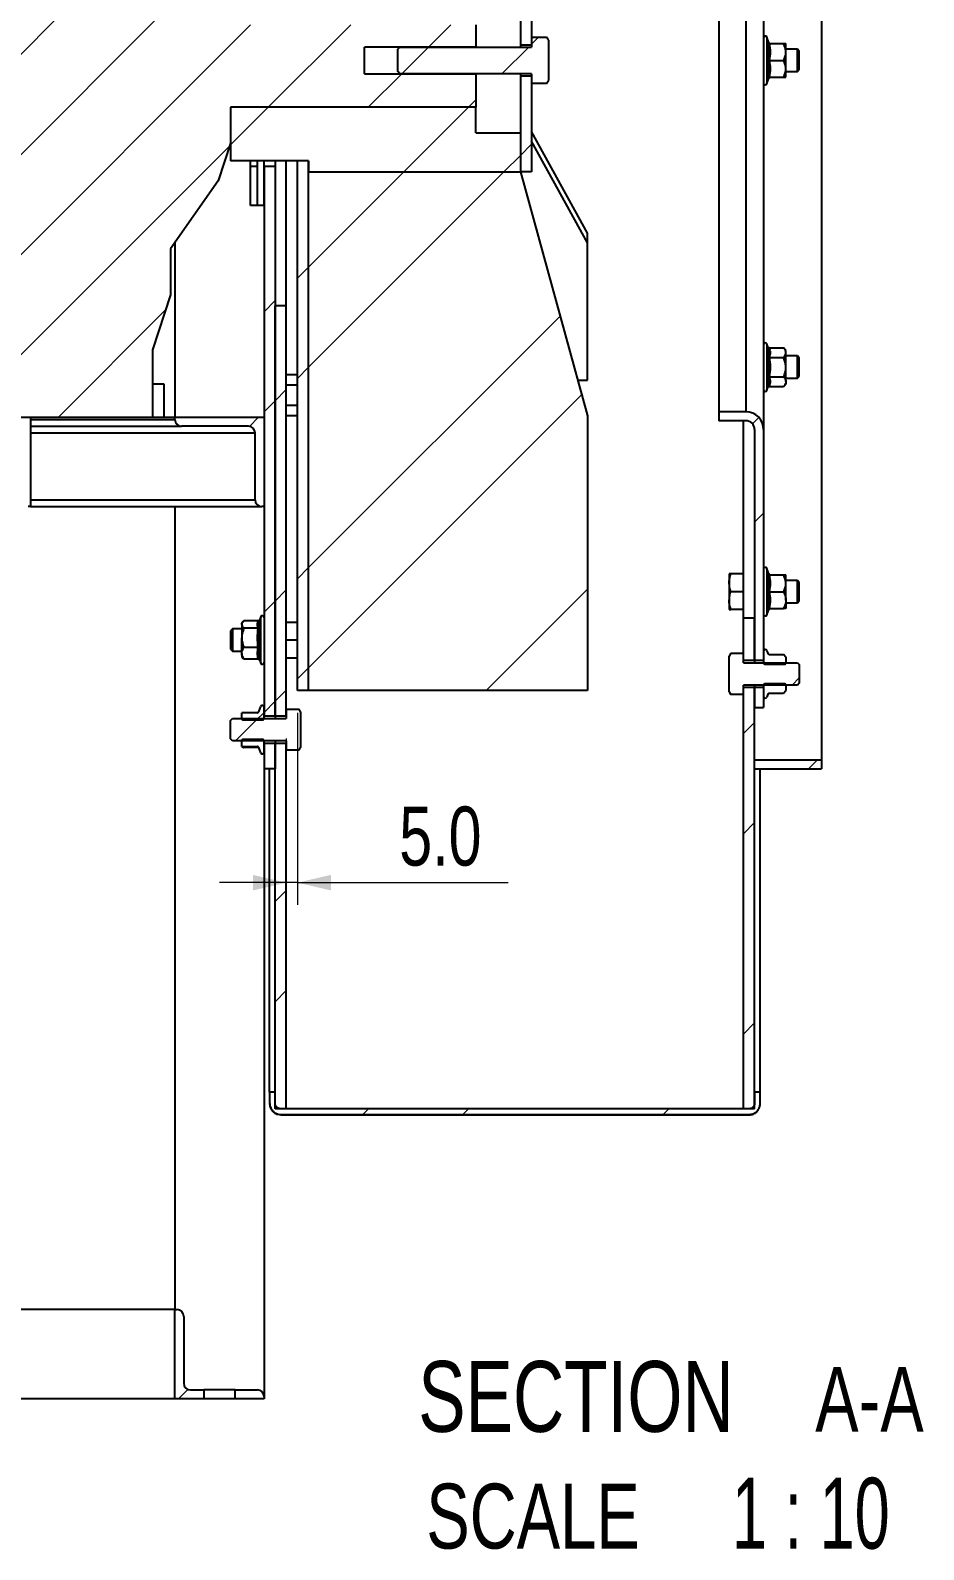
# Model space of a CAD drawing. Header units: millimetres. Extents: x 2 to 418, y 2 to 295.
# Drawn here: x 299.9 to 340, y 160.6 to 228.7 of the extents above; entities that cross this region are included whole.
import ezdxf

# ---------------------------------------------------------------- set-up
doc = ezdxf.new("R2010")
doc.units = ezdxf.units.MM
doc.styles.add('SLDTEXTSTYLE0', font='TXT', dxfattribs={"width": 0.75})
doc.styles.add('SLDTEXTSTYLE5', font='TXT', dxfattribs={"width": 0.666667})
doc.dimstyles.new('SLDDIMSTYLE3', dxfattribs={"dimtxt": 2.645833, "dimasz": 1.5, "dimexe": 0, "dimexo": 0.0625, "dimgap": 0.661458, "dimtad": 1, "dimdec": 1, "dimlfac": 10, "dimrnd": 1e-09, "dimzin": 4, "dimdsep": 46, "dimtxsty": 'SLDTEXTSTYLE0', "dimsah": 1, "dimcen": 0.09, "dimadec": 0, "dimazin": 1, "dimtfac": 1, "dimtdec": 1, "dimtmove": 0, "dimatfit": 0, "dimfxl": 0, "dimfrac": 2, "dimtolj": 1, "dimtzin": 12, "dimarcsym": 0})

# ---------------------------------------------------------------- blocks, each defined once
blk = doc.blocks.new('_D_4')
at = {"color": 7, "linetype": 'Continuous', "lineweight": 18}
for p, q in [((311.922, 198.146), (311.922, 189.537)), ((311.422, 196.996), (311.422, 189.537)), ((311.422, 190.537), (308.422, 190.537)), ((311.922, 190.537), (311.422, 190.537)), ((311.922, 190.537), (321.37, 190.537))]:
    blk.add_line(p, q, dxfattribs=at)
for points in [[(311.422, 190.537), (309.922, 190.887), (309.922, 190.187)], [(311.922, 190.537), (313.422, 190.187), (313.422, 190.887)]]:
    blk.add_solid(points, dxfattribs=at)
at = {"color": 7, "linetype": 'Continuous', "lineweight": 18, "insert": (316.485, 193.948), "char_height": 2.6458, "attachment_point": 1, "style": 'SLDTEXTSTYLE0'}
blk.add_mtext('5.0', dxfattribs=at)
blk = doc.blocks.new('SW_NOTE_10')
at = {"color": 0, "linetype": 'Continuous', "lineweight": 0, "attachment_point": 2}
for s, insert, char_height, style in [('SECTION', (8.682, 4.093), 3.175, 'SLDTEXTSTYLE0'), ('A-A', (21.842, 3.83), 2.9104, 'SLDTEXTSTYLE0'), ('SCALE', (6.754, -1.404), 2.9104, 'SLDTEXTSTYLE0'), ('1 : 10', (19.209, -1.141), 3.175, 'SLDTEXTSTYLE5')]:
    blk.add_mtext(s, dxfattribs=dict(at, insert=insert, char_height=char_height, style=style))

msp = doc.modelspace()

# ---------------------------------------------------------------- hatches: boundary and pattern name
at = {"linetype": 'Continuous', "lineweight": 18}
h = msp.add_hatch(dxfattribs=at)
h.set_pattern_fill('ANSI31', style=0)
h.paths.add_polyline_path([(258.922, 242.396), (258.922, 212.396), (259.922, 211.396), (273.922, 211.396), (305.42, 211.396), (305.42, 214.418), (306.233, 216.883), (306.233, 218.954), (308.366, 222.001), (308.922, 223.69), (308.922, 225.296), (319.922, 225.296), (319.922, 226.796), (314.922, 226.796), (314.922, 227.996), (319.922, 227.996), (319.922, 228.996), (308.922, 228.996), (308.922, 229.496), (308.922, 231.102), (308.366, 232.791), (306.233, 235.838), (306.233, 237.909), (305.42, 240.374), (305.42, 243.396), (259.922, 243.396)], flags=0)
h = msp.add_hatch(dxfattribs=at)
h.set_pattern_fill('ANSI32', angle=3e-322, style=0)
h.paths.add_polyline_path([(322.422, 232.396), (321.922, 232.396), (321.922, 228.096), (322.422, 228.096)], flags=0)
h = msp.add_hatch(dxfattribs=at)
h.set_pattern_fill('ANSI31', style=0)
h.paths.add_polyline_path([(323.092, 228.435), (322.422, 228.435), (322.422, 227.996), (316.519, 227.996), (316.422, 227.9), (316.422, 226.892), (316.519, 226.796), (322.422, 226.796), (322.422, 226.357), (323.092, 226.357), (323.172, 226.496), (323.172, 228.296)], flags=0)
h = msp.add_hatch(dxfattribs=at)
h.set_pattern_fill('ANSI32', angle=3e-322, style=0)
h.paths.add_polyline_path([(321.922, 222.396), (322.422, 222.396), (322.422, 226.696), (321.922, 226.696)], flags=0)
h = msp.add_hatch(dxfattribs=at)
h.set_pattern_fill('ANSI32', angle=3e-322, style=0)
h.paths.add_polyline_path([(319.922, 225.296), (308.922, 225.296), (308.922, 222.896), (312.422, 222.896), (312.422, 222.396), (321.922, 222.396), (321.922, 224.146), (319.922, 224.146)], flags=0)
h = msp.add_hatch(dxfattribs=at)
h.set_pattern_fill('ANSI34', angle=3e-322, style=0)
h.paths.add_polyline_path([(310.122, 220.896), (310.422, 220.896), (310.422, 222.896), (310.122, 222.896)], flags=0)
h = msp.add_hatch(dxfattribs=at)
h.set_pattern_fill('ANSI32', angle=3e-322, style=0)
h.paths.add_polyline_path([(311.922, 199.146), (312.422, 199.146), (312.422, 222.896), (311.922, 222.896)], flags=0)
h = msp.add_hatch(dxfattribs=at)
h.set_pattern_fill('ANSI32', angle=3e-322, style=0)
h.paths.add_polyline_path([(309.822, 220.896), (310.122, 220.896), (310.122, 222.646), (309.822, 222.646)], flags=0)
h = msp.add_hatch(dxfattribs=at)
h.set_pattern_fill('ANSI32', angle=3e-322, style=0)
h.paths.add_polyline_path([(310.922, 197.996), (310.922, 222.646), (310.422, 222.646), (310.422, 197.996)], flags=0)
h = msp.add_hatch(dxfattribs=at)
h.set_pattern_fill('ANSI32', angle=3e-322, style=0)
h.paths.add_polyline_path([(321.922, 222.396), (312.422, 222.396), (312.422, 199.146), (324.922, 199.146), (324.922, 211.461)], flags=0)
h = msp.add_hatch(dxfattribs=at)
h.set_pattern_fill('ANSI32', angle=3e-322, style=0)
h.paths.add_polyline_path([(311.422, 197.996), (311.422, 216.396), (310.922, 216.396), (310.922, 197.996)], flags=0)
h = msp.add_hatch(dxfattribs=at)
h.set_pattern_fill('ANSI32', style=0)
edge = h.paths.add_edge_path(flags=0)
edge.add_line((306.422, 211.396), (306.422, 211.296))
edge.add_arc((306.722, 211.296), 0.3, 180, 270)
edge.add_line((306.722, 210.996), (309.722, 210.996))
edge.add_arc((309.722, 210.696), 0.3, 0, 90, ccw=False)
edge.add_line((310.022, 210.696), (310.022, 207.696))
edge.add_arc((310.322, 207.696), 0.3, 180, 270)
edge.add_line((310.322, 207.396), (310.422, 207.396))
edge.add_line((310.422, 207.396), (310.422, 211.396))
edge.add_line((310.422, 211.396), (306.422, 211.396))
h = msp.add_hatch(dxfattribs=at)
h.set_pattern_fill('ANSI32', angle=3e-322, style=0)
edge = h.paths.add_edge_path(flags=0)
edge.add_arc((332.022, 210.846), 0.8, 360, 450)
edge.add_line((332.022, 211.646), (330.822, 211.646))
edge.add_line((330.822, 211.646), (330.822, 211.246))
edge.add_line((330.822, 211.246), (332.022, 211.246))
edge.add_arc((332.022, 210.846), 0.4, 0, 90, ccw=False)
edge.add_line((332.422, 210.846), (332.422, 200.496))
edge.add_line((332.422, 200.496), (332.822, 200.496))
edge.add_line((332.822, 200.496), (332.822, 210.846))
h = msp.add_hatch(dxfattribs=at)
h.set_pattern_fill('ANSI32', angle=3e-322, style=0)
h.paths.add_polyline_path([(332.422, 200.496), (332.422, 202.396), (331.922, 202.396), (331.922, 200.496)], flags=0)
h = msp.add_hatch(dxfattribs=at)
h.set_pattern_fill('ANSI31', style=0)
edge = h.paths.add_edge_path(flags=0)
edge.add_spline(control_points=[(333.08, 200.762), (333.073, 200.762), (333.067, 200.763), (333.061, 200.766), (333.054, 200.768), (333.049, 200.771), (333.043, 200.775), (333.037, 200.78), (333.032, 200.785), (333.028, 200.791), (333.024, 200.797), (333.02, 200.803), (333.018, 200.81), (333.018, 200.81), (333.018, 200.811), (333.018, 200.811)], knot_values=[0, 0, 0, 0, 0.000198, 0.000198, 0.000198, 0.000395, 0.000395, 0.000395, 0.000614, 0.000614, 0.000614, 0.000833, 0.000833, 0.000833, 0.000838, 0.000838, 0.000838, 0.000838], weights=[1, 1, 1, 1, 1, 1, 1, 1, 1, 1, 1, 1, 1, 1, 1, 1], degree=3, periodic=0)
edge.add_line((333.018, 200.811), (332.972, 200.935))
edge.add_arc((332.9, 200.909), 0.0773, 20, 180)
edge.add_line((332.822, 200.909), (332.822, 200.396))
edge.add_line((332.822, 200.396), (332.825, 200.396))
edge.add_line((332.825, 200.396), (332.877, 200.321))
edge.add_line((332.877, 200.321), (333.77, 200.321))
edge.add_line((333.77, 200.321), (333.822, 200.396))
edge.add_line((333.822, 200.396), (333.822, 200.646))
edge.add_line((333.822, 200.646), (333.722, 200.762))
edge.add_line((333.722, 200.762), (333.08, 200.762))
h = msp.add_hatch(dxfattribs=at)
h.set_pattern_fill('ANSI31', style=0)
h.paths.add_polyline_path([(331.354, 198.972), (331.922, 198.972), (331.922, 199.396), (334.34, 199.396), (334.422, 199.479), (334.422, 200.313), (334.34, 200.396), (331.922, 200.396), (331.922, 200.82), (331.354, 200.82), (331.282, 200.696), (331.282, 199.096)], flags=0)
h = msp.add_hatch(dxfattribs=at)
h.set_pattern_fill('ANSI32', angle=3e-322, style=0)
h.paths.add_polyline_path([(331.922, 180.396), (332.422, 180.396), (332.422, 199.296), (331.922, 199.296)], flags=0)
h = msp.add_hatch(dxfattribs=at)
h.set_pattern_fill('ANSI32', angle=3e-322, style=0)
h.paths.add_polyline_path([(332.822, 199.296), (332.422, 199.296), (332.422, 198.396), (332.822, 198.396)], flags=0)
h = msp.add_hatch(dxfattribs=at)
h.set_pattern_fill('ANSI31', style=0)
edge = h.paths.add_edge_path(flags=0)
edge.add_spline(control_points=[(333.018, 198.981), (333.018, 198.981), (333.018, 198.982), (333.018, 198.982), (333.02, 198.989), (333.024, 198.995), (333.028, 199.001), (333.032, 199.007), (333.037, 199.012), (333.043, 199.017), (333.049, 199.021), (333.054, 199.024), (333.061, 199.026), (333.067, 199.029), (333.073, 199.03), (333.08, 199.03)], knot_values=[-0.000005, -0.000005, -0.000005, -0.000005, 0, 0, 0, 0.00022, 0.00022, 0.00022, 0.000439, 0.000439, 0.000439, 0.000637, 0.000637, 0.000637, 0.000836, 0.000836, 0.000836, 0.000836], weights=[1, 1, 1, 1, 1, 1, 1, 1, 1, 1, 1, 1, 1, 1, 1, 1], degree=3, periodic=0)
edge.add_line((333.08, 199.03), (333.722, 199.03))
edge.add_line((333.722, 199.03), (333.822, 199.146))
edge.add_line((333.822, 199.146), (333.822, 199.396))
edge.add_line((333.822, 199.396), (333.77, 199.471))
edge.add_line((333.77, 199.471), (332.877, 199.471))
edge.add_line((332.877, 199.471), (332.825, 199.396))
edge.add_line((332.825, 199.396), (332.822, 199.396))
edge.add_line((332.822, 199.396), (332.822, 198.883))
edge.add_arc((332.9, 198.883), 0.0773, 180, 340)
edge.add_line((332.972, 198.857), (333.018, 198.981))
h = msp.add_hatch(dxfattribs=at)
h.set_pattern_fill('ANSI31', style=0)
h.paths.add_polyline_path([(311.991, 198.32), (311.422, 198.32), (311.422, 197.896), (309.005, 197.896), (308.922, 197.813), (308.922, 196.979), (309.005, 196.896), (311.422, 196.896), (311.422, 196.472), (311.991, 196.472), (312.062, 196.596), (312.062, 198.196)], flags=0)
h = msp.add_hatch(dxfattribs=at)
h.set_pattern_fill('ANSI31', style=0)
edge = h.paths.add_edge_path(flags=0)
edge.add_spline(control_points=[(310.184, 198.192), (310.182, 198.188), (310.181, 198.184), (310.178, 198.181), (310.175, 198.175), (310.17, 198.17), (310.165, 198.166), (310.159, 198.161), (310.153, 198.158), (310.147, 198.156), (310.141, 198.154), (310.134, 198.152), (310.127, 198.152)], knot_values=[0, 0, 0, 0, 0.000131, 0.000131, 0.000131, 0.000335, 0.000335, 0.000335, 0.000538, 0.000538, 0.000538, 0.000741, 0.000741, 0.000741, 0.000741], weights=[1, 1, 1, 1, 1, 1, 1, 1, 1, 1, 1, 1, 1], degree=3, periodic=0)
edge.add_line((310.127, 198.152), (309.428, 198.152))
edge.add_line((309.428, 198.152), (309.422, 198.146))
edge.add_line((309.422, 198.146), (309.422, 197.896))
edge.add_line((309.422, 197.896), (309.475, 197.821))
edge.add_line((309.475, 197.821), (310.367, 197.821))
edge.add_line((310.367, 197.821), (310.42, 197.896))
edge.add_line((310.42, 197.896), (310.422, 197.896))
edge.add_line((310.422, 197.896), (310.422, 198.409))
edge.add_arc((310.345, 198.409), 0.0773, 0, 160)
edge.add_line((310.272, 198.435), (310.184, 198.192))
h = msp.add_hatch(dxfattribs=at)
h.set_pattern_fill('ANSI31', style=0)
edge = h.paths.add_edge_path(flags=0)
edge.add_spline(control_points=[(310.127, 196.64), (310.131, 196.64), (310.135, 196.639), (310.139, 196.638), (310.146, 196.637), (310.153, 196.634), (310.158, 196.631), (310.164, 196.627), (310.17, 196.623), (310.174, 196.617), (310.178, 196.612), (310.182, 196.606), (310.184, 196.6)], knot_values=[0, 0, 0, 0, 0.000122, 0.000122, 0.000122, 0.000328, 0.000328, 0.000328, 0.000535, 0.000535, 0.000535, 0.000742, 0.000742, 0.000742, 0.000742], weights=[1, 1, 1, 1, 1, 1, 1, 1, 1, 1, 1, 1, 1], degree=3, periodic=0)
edge.add_line((310.184, 196.6), (310.272, 196.357))
edge.add_arc((310.345, 196.383), 0.0773, 200, 360)
edge.add_line((310.422, 196.383), (310.422, 196.896))
edge.add_line((310.422, 196.896), (310.42, 196.896))
edge.add_line((310.42, 196.896), (310.367, 196.971))
edge.add_line((310.367, 196.971), (309.475, 196.971))
edge.add_line((309.475, 196.971), (309.422, 196.896))
edge.add_line((309.422, 196.896), (309.422, 196.646))
edge.add_line((309.422, 196.646), (309.428, 196.64))
edge.add_line((309.428, 196.64), (310.127, 196.64))
h = msp.add_hatch(dxfattribs=at)
h.set_pattern_fill('ANSI32', angle=3e-322, style=0)
h.paths.add_polyline_path([(310.422, 195.646), (310.922, 195.646), (310.922, 196.796), (310.422, 196.796)], flags=0)
h = msp.add_hatch(dxfattribs=at)
h.set_pattern_fill('ANSI32', angle=3e-322, style=0)
h.paths.add_polyline_path([(310.922, 180.396), (311.422, 180.396), (311.422, 196.796), (310.922, 196.796)], flags=0)
h = msp.add_hatch(dxfattribs=at)
h.set_pattern_fill('ANSI32', style=0)
h.paths.add_polyline_path([(335.422, 196.044), (332.422, 196.044), (332.422, 195.644), (335.422, 195.644)], flags=0)
h = msp.add_hatch(dxfattribs=at)
h.set_pattern_fill('ANSI32', angle=3e-322, style=0)
edge = h.paths.add_edge_path(flags=0)
edge.add_spline(control_points=[(310.738, 180.398), (310.751, 180.375), (310.766, 180.354), (310.782, 180.333), (310.817, 180.29), (310.86, 180.251), (310.907, 180.222), (310.955, 180.192), (311.008, 180.17), (311.063, 180.158), (311.099, 180.15), (311.136, 180.146), (311.172, 180.146)], knot_values=[0.002587, 0.002587, 0.002587, 0.002587, 0.00336, 0.00336, 0.00336, 0.00504, 0.00504, 0.00504, 0.006719, 0.006719, 0.006719, 0.007812, 0.007812, 0.007812, 0.007812], weights=[1, 1, 1, 1, 1, 1, 1, 1, 1, 1, 1, 1, 1], degree=3, periodic=0)
edge.add_line((311.172, 180.146), (332.172, 180.146))
edge.add_spline(control_points=[(332.172, 180.146), (332.228, 180.146), (332.285, 180.156), (332.338, 180.174), (332.391, 180.193), (332.441, 180.22), (332.485, 180.255), (332.528, 180.29), (332.567, 180.333), (332.596, 180.381), (332.6, 180.386), (332.603, 180.392), (332.606, 180.398)], knot_values=[0, 0, 0, 0, 0.001678, 0.001678, 0.001678, 0.003357, 0.003357, 0.003357, 0.005035, 0.005035, 0.005035, 0.00523, 0.00523, 0.00523, 0.00523], weights=[1, 1, 1, 1, 1, 1, 1, 1, 1, 1, 1, 1, 1], degree=3, periodic=0)
edge.add_spline(control_points=[(332.606, 180.398), (332.631, 180.44), (332.649, 180.487), (332.66, 180.535), (332.668, 180.572), (332.672, 180.609), (332.672, 180.647)], knot_values=[0.005234, 0.005234, 0.005234, 0.005234, 0.00671, 0.00671, 0.00671, 0.007821, 0.007821, 0.007821, 0.007821], weights=[1, 1, 1, 1, 1, 1, 1], degree=3, periodic=0)
edge.add_line((332.672, 180.647), (332.672, 181.148))
edge.add_line((332.672, 181.148), (332.422, 181.148))
edge.add_line((332.422, 181.148), (332.422, 180.647))
edge.add_spline(control_points=[(332.422, 180.647), (332.422, 180.644), (332.422, 180.641), (332.422, 180.638), (332.421, 180.61), (332.415, 180.582), (332.405, 180.556), (332.395, 180.529), (332.38, 180.505), (332.362, 180.483), (332.344, 180.462), (332.321, 180.443), (332.297, 180.429), (332.282, 180.421), (332.266, 180.413), (332.249, 180.408), (332.234, 180.403), (332.218, 180.4), (332.202, 180.398)], knot_values=[0.012517, 0.012517, 0.012517, 0.012517, 0.012599, 0.012599, 0.012599, 0.013443, 0.013443, 0.013443, 0.014287, 0.014287, 0.014287, 0.015129, 0.015129, 0.015129, 0.015652, 0.015652, 0.015652, 0.016134, 0.016134, 0.016134, 0.016134], weights=[1, 1, 1, 1, 1, 1, 1, 1, 1, 1, 1, 1, 1, 1, 1, 1, 1, 1, 1], degree=3, periodic=0)
edge.add_spline(control_points=[(332.202, 180.398), (332.192, 180.397), (332.182, 180.396), (332.172, 180.396)], knot_values=[0.000509, 0.000509, 0.000509, 0.000509, 0.000803, 0.000803, 0.000803, 0.000803], weights=[1, 1, 1, 1], degree=3, periodic=0)
edge.add_line((332.172, 180.396), (311.172, 180.396))
edge.add_spline(control_points=[(311.172, 180.396), (311.162, 180.396), (311.153, 180.397), (311.143, 180.398)], knot_values=[0.013485, 0.013485, 0.013485, 0.013485, 0.013779, 0.013779, 0.013779, 0.013779], weights=[1, 1, 1, 1], degree=3, periodic=0)
edge.add_spline(control_points=[(311.143, 180.398), (311.128, 180.399), (311.113, 180.403), (311.098, 180.407), (311.072, 180.415), (311.046, 180.428), (311.024, 180.445), (311.01, 180.455), (310.997, 180.467), (310.985, 180.48), (310.967, 180.501), (310.951, 180.526), (310.941, 180.552), (310.93, 180.578), (310.924, 180.606), (310.923, 180.634), (310.922, 180.638), (310.922, 180.642), (310.922, 180.647)], knot_values=[0.013843, 0.013843, 0.013843, 0.013843, 0.014297, 0.014297, 0.014297, 0.015134, 0.015134, 0.015134, 0.015651, 0.015651, 0.015651, 0.016494, 0.016494, 0.016494, 0.017336, 0.017336, 0.017336, 0.017459, 0.017459, 0.017459, 0.017459], weights=[1, 1, 1, 1, 1, 1, 1, 1, 1, 1, 1, 1, 1, 1, 1, 1, 1, 1, 1], degree=3, periodic=0)
edge.add_line((310.922, 180.647), (310.922, 181.148))
edge.add_line((310.922, 181.148), (310.672, 181.148))
edge.add_line((310.672, 181.148), (310.672, 180.647))
edge.add_spline(control_points=[(310.672, 180.647), (310.672, 180.59), (310.682, 180.533), (310.701, 180.48), (310.711, 180.452), (310.723, 180.424), (310.738, 180.398)], knot_values=[0, 0, 0, 0, 0.001687, 0.001687, 0.001687, 0.002592, 0.002592, 0.002592, 0.002592], weights=[1, 1, 1, 1, 1, 1, 1], degree=3, periodic=0)
h = msp.add_hatch(dxfattribs=at)
h.set_pattern_fill('ANSI32', style=0)
edge = h.paths.add_edge_path(flags=0)
edge.add_arc((307.122, 168.096), 0.3, 180, 270, ccw=False)
edge.add_line((306.822, 168.096), (306.822, 171.096))
edge.add_arc((306.522, 171.096), 0.3, 0, 90)
edge.add_line((306.522, 171.396), (306.422, 171.396))
edge.add_line((306.422, 171.396), (306.422, 167.396))
edge.add_line((306.422, 167.396), (307.722, 167.396))
edge.add_line((307.722, 167.396), (307.722, 167.796))
edge.add_line((307.722, 167.796), (307.122, 167.796))
h = msp.add_hatch(dxfattribs=at)
h.set_pattern_fill('ANSI32', style=0)
edge = h.paths.add_edge_path(flags=0)
edge.add_line((309.122, 167.396), (310.422, 167.396))
edge.add_line((310.422, 167.396), (310.422, 167.496))
edge.add_arc((310.122, 167.496), 0.3, 0, 90)
edge.add_line((310.122, 167.796), (309.122, 167.796))
edge.add_line((309.122, 167.796), (309.122, 167.396))

# ---------------------------------------------------------------- linework, layer by layer
at = {"color": 7, "linetype": 'Continuous', "lineweight": 25}
for p, q in [((335.422, 267.396), (335.422, 196.044)), ((332.822, 243.946), (332.822, 210.846)), ((330.822, 243.146), (330.822, 211.646)), ((332.022, 243.146), (332.022, 211.646)), ((321.922, 232.396), (321.922, 228.096)), ((322.422, 232.396), (322.422, 228.096)), ((319.922, 228.996), (319.922, 227.996)), ((322.422, 228.435), (322.422, 227.996)), ((322.422, 228.435), (323.092, 228.435)), ((323.172, 228.296), (323.092, 228.435)), ((323.172, 228.296), (323.172, 226.496)), ((333.062, 228.19), (332.972, 228.435)), ((333.052, 228.186), (333.054, 228.186)), ((333.08, 228.146), (333.722, 228.146)), ((333.822, 227.771), (333.822, 228.146)), ((319.922, 227.996), (314.922, 227.996)), ((314.922, 226.796), (314.922, 227.996)), ((316.422, 227.9), (316.519, 227.996)), ((316.422, 226.892), (316.422, 227.9)), ((316.519, 227.996), (322.422, 227.996)), ((321.922, 228.096), (322.422, 228.096)), ((321.922, 228.096), (321.922, 227.996)), ((334.34, 227.896), (333.822, 227.896)), ((333.822, 227.021), (333.822, 227.771)), ((334.422, 227.813), (334.34, 227.896)), ((334.34, 226.896), (334.34, 227.896)), ((334.422, 226.979), (334.422, 227.813)), ((314.922, 226.796), (319.922, 226.796)), ((316.519, 226.796), (316.422, 226.892)), ((322.422, 226.796), (316.519, 226.796)), ((319.922, 226.796), (319.922, 225.296)), ((321.922, 226.796), (321.922, 226.696)), ((322.422, 226.796), (322.422, 226.357)), ((333.08, 227.396), (333.722, 227.396)), ((333.822, 226.646), (333.822, 227.021)), ((333.822, 226.896), (334.34, 226.896)), ((334.34, 226.896), (334.422, 226.979)), ((322.422, 226.696), (321.922, 226.696)), ((321.922, 226.696), (321.922, 222.396)), ((322.422, 226.696), (322.422, 222.396)), ((323.092, 226.357), (322.422, 226.357)), ((323.092, 226.357), (323.172, 226.496)), ((332.972, 226.357), (333.062, 226.602)), ((333.052, 226.606), (333.054, 226.606)), ((333.08, 226.646), (333.722, 226.646)), ((319.922, 225.296), (308.922, 225.296)), ((308.922, 225.296), (308.922, 223.69)), ((308.922, 225.296), (308.922, 222.896)), ((319.922, 224.146), (319.922, 225.296)), ((319.922, 224.146), (321.922, 224.146)), ((321.922, 224.146), (321.922, 222.396)), ((324.922, 219.645), (322.422, 224.201)), ((308.922, 223.69), (308.366, 222.001)), ((324.922, 219.212), (322.422, 223.768)), ((312.422, 222.896), (308.922, 222.896)), ((309.822, 222.646), (309.822, 222.896)), ((310.122, 220.896), (310.122, 222.896)), ((310.422, 222.896), (310.122, 222.896)), ((310.422, 220.896), (310.422, 222.896)), ((310.922, 222.896), (310.922, 222.646)), ((311.422, 216.396), (311.422, 222.896)), ((312.422, 222.896), (311.922, 222.896)), ((311.922, 199.146), (311.922, 222.896)), ((312.422, 199.146), (312.422, 222.896)), ((312.422, 222.896), (312.422, 222.396)), ((310.122, 222.646), (309.822, 222.646)), ((309.822, 220.896), (309.822, 222.646)), ((310.122, 220.896), (310.122, 222.646)), ((310.922, 222.646), (310.422, 222.646)), ((310.422, 222.646), (310.422, 197.996)), ((310.922, 222.646), (310.922, 197.996)), ((312.422, 199.146), (312.422, 222.396)), ((312.422, 222.396), (321.922, 222.396)), ((322.422, 222.396), (321.922, 222.396)), ((321.922, 222.396), (324.922, 211.461)), ((308.366, 222.001), (306.233, 218.954)), ((310.122, 220.896), (309.822, 220.896)), ((310.422, 220.896), (310.122, 220.896)), ((324.922, 219.212), (324.922, 219.645)), ((306.233, 218.954), (306.233, 216.883)), ((306.422, 219.225), (306.422, 211.396)), ((324.922, 213.055), (324.922, 219.212)), ((306.233, 216.883), (305.42, 214.418)), ((311.422, 216.396), (310.922, 216.396)), ((310.922, 197.996), (310.922, 216.396)), ((311.422, 197.996), (311.422, 216.396)), ((333.018, 214.561), (332.972, 214.685)), ((305.42, 214.418), (305.42, 211.396)), ((333.08, 214.512), (333.722, 214.512)), ((333.08, 214.079), (333.722, 214.079)), ((333.822, 214.396), (333.722, 214.512)), ((333.822, 214.296), (333.822, 214.396)), ((333.822, 213.646), (333.822, 214.296)), ((334.34, 214.146), (333.822, 214.146)), ((334.422, 214.063), (334.34, 214.146)), ((334.34, 213.146), (334.34, 214.146)), ((334.422, 213.229), (334.422, 214.063)), ((311.422, 213.32), (311.922, 213.32)), ((333.08, 213.213), (333.722, 213.213)), ((333.822, 212.997), (333.822, 213.646)), ((334.34, 213.146), (334.422, 213.229)), ((305.42, 212.896), (305.922, 212.896)), ((305.922, 212.896), (305.922, 211.396)), ((311.422, 212.858), (311.922, 212.858)), ((324.485, 213.055), (324.922, 213.055)), ((332.972, 212.607), (333.018, 212.731)), ((333.08, 212.78), (333.722, 212.78)), ((333.722, 212.78), (333.822, 212.896)), ((333.822, 213.146), (334.34, 213.146)), ((333.822, 212.997), (333.822, 212.896)), ((311.422, 211.934), (311.922, 211.934)), ((273.922, 211.396), (305.42, 211.396)), ((295.944, 211.396), (299.944, 211.396)), ((299.944, 211.396), (299.944, 207.396)), ((305.42, 211.396), (305.922, 211.396)), ((305.922, 211.396), (306.422, 211.396)), ((306.422, 211.396), (310.422, 211.396)), ((306.422, 211.296), (306.422, 211.396)), ((310.422, 211.396), (310.422, 207.396)), ((311.422, 211.472), (311.922, 211.472)), ((324.922, 211.461), (324.922, 199.146)), ((332.022, 211.646), (330.822, 211.646)), ((330.822, 211.646), (330.822, 211.246)), ((332.022, 211.246), (330.822, 211.246)), ((331.922, 202.396), (331.922, 211.246)), ((299.944, 210.996), (306.722, 210.996)), ((309.722, 210.996), (306.722, 210.996)), ((310.022, 207.696), (310.022, 210.696)), ((332.422, 210.846), (332.422, 200.496)), ((332.822, 210.846), (332.822, 200.496)), ((299.944, 207.396), (299.844, 207.396)), ((299.944, 207.396), (310.322, 207.396)), ((306.422, 207.396), (306.422, 171.396)), ((310.422, 207.396), (310.322, 207.396)), ((331.282, 204.38), (331.282, 203.98)), ((331.922, 204.38), (331.354, 204.38)), ((333.062, 204.374), (332.972, 204.619)), ((333.052, 204.371), (333.054, 204.37)), ((333.08, 204.33), (333.722, 204.33)), ((333.822, 203.955), (333.822, 204.33)), ((331.282, 203.98), (331.282, 203.18)), ((334.34, 204.08), (333.822, 204.08)), ((333.822, 203.205), (333.822, 203.955)), ((334.422, 203.998), (334.34, 204.08)), ((334.34, 203.08), (334.34, 204.08)), ((334.422, 203.163), (334.422, 203.998)), ((331.282, 203.18), (331.282, 202.78)), ((331.922, 203.58), (331.354, 203.58)), ((333.08, 203.58), (333.722, 203.58)), ((333.822, 203.205), (333.822, 202.83)), ((333.822, 203.08), (334.34, 203.08)), ((334.34, 203.08), (334.422, 203.163)), ((310.165, 202.274), (309.522, 202.274)), ((310.272, 202.454), (310.206, 202.272)), ((331.922, 202.78), (331.354, 202.78)), ((332.422, 202.396), (331.922, 202.396)), ((331.922, 200.496), (331.922, 202.396)), ((332.422, 200.496), (332.422, 202.396)), ((332.972, 202.541), (333.062, 202.787)), ((333.052, 202.79), (333.054, 202.79)), ((333.08, 202.83), (333.722, 202.83)), ((309.005, 201.915), (308.922, 201.832)), ((308.922, 201.832), (308.922, 201.207)), ((309.422, 201.915), (309.005, 201.915)), ((309.005, 201.915), (309.005, 201.165)), ((309.478, 202.229), (309.422, 202.165)), ((309.422, 202.108), (309.422, 202.165)), ((309.422, 202.108), (309.422, 201.513)), ((310.165, 201.942), (309.522, 201.942)), ((311.422, 202.215), (311.922, 202.215)), ((308.922, 201.207), (308.922, 200.998)), ((308.922, 200.998), (309.005, 200.915)), ((309.005, 201.165), (309.005, 200.915)), ((309.005, 200.915), (309.422, 200.915)), ((309.422, 200.82), (309.422, 201.513)), ((310.165, 201.084), (309.522, 201.084)), ((311.422, 201.415), (311.922, 201.415)), ((332.822, 200.909), (332.822, 200.396)), ((332.972, 200.935), (333.018, 200.811)), ((309.422, 200.82), (309.422, 200.665)), ((309.422, 200.665), (309.478, 200.601)), ((309.522, 200.557), (309.48, 200.603)), ((310.165, 200.557), (309.522, 200.557)), ((310.218, 200.525), (310.272, 200.376)), ((311.422, 200.615), (311.922, 200.615)), ((331.354, 200.82), (331.282, 200.696)), ((331.282, 199.096), (331.282, 200.696)), ((331.354, 200.82), (331.922, 200.82)), ((331.922, 200.396), (331.922, 200.82)), ((332.422, 200.496), (331.922, 200.496)), ((331.922, 200.396), (334.34, 200.396)), ((332.822, 200.496), (332.422, 200.496)), ((332.422, 200.496), (332.422, 200.396)), ((332.822, 200.396), (332.825, 200.396)), ((332.825, 200.396), (332.877, 200.321)), ((333.77, 200.321), (332.877, 200.321)), ((333.08, 200.762), (333.722, 200.762)), ((333.822, 200.646), (333.722, 200.762)), ((333.77, 200.321), (333.822, 200.396)), ((333.822, 200.646), (333.822, 200.396)), ((334.34, 200.396), (334.422, 200.313)), ((334.422, 200.313), (334.422, 199.479)), ((312.422, 199.146), (311.922, 199.146)), ((324.922, 199.146), (312.422, 199.146)), ((331.282, 199.096), (331.354, 198.972)), ((331.922, 198.972), (331.354, 198.972)), ((334.34, 199.396), (331.922, 199.396)), ((331.922, 198.972), (331.922, 199.396)), ((331.922, 180.396), (331.922, 199.296)), ((331.922, 199.296), (332.422, 199.296)), ((332.422, 199.396), (332.422, 199.296)), ((332.422, 199.296), (332.422, 198.396)), ((332.422, 199.296), (332.822, 199.296)), ((332.422, 180.396), (332.422, 199.296)), ((332.822, 199.396), (332.822, 198.883)), ((332.825, 199.396), (332.822, 199.396)), ((332.822, 199.296), (332.822, 198.396)), ((332.877, 199.471), (332.825, 199.396)), ((332.877, 199.471), (333.77, 199.471)), ((333.018, 198.981), (332.972, 198.857)), ((333.08, 199.03), (333.722, 199.03)), ((333.722, 199.03), (333.822, 199.146)), ((333.822, 199.396), (333.77, 199.471)), ((333.822, 199.396), (333.822, 199.146)), ((334.422, 199.479), (334.34, 199.396)), ((310.184, 198.192), (310.272, 198.435)), ((310.422, 197.896), (310.422, 198.409)), ((311.422, 198.32), (311.422, 197.896)), ((311.422, 198.32), (311.991, 198.32)), ((312.062, 198.196), (311.991, 198.32)), ((312.062, 198.196), (312.062, 196.596)), ((332.422, 198.396), (332.822, 198.396)), ((308.922, 197.813), (309.005, 197.896)), ((308.922, 196.979), (308.922, 197.813)), ((309.005, 197.896), (311.422, 197.896)), ((309.428, 198.152), (309.422, 198.146)), ((309.422, 197.896), (309.422, 198.146)), ((309.422, 197.896), (309.475, 197.821)), ((310.127, 198.152), (309.428, 198.152)), ((310.367, 197.821), (309.475, 197.821)), ((310.367, 197.821), (310.42, 197.896)), ((310.42, 197.896), (310.422, 197.896)), ((310.922, 197.996), (310.422, 197.996)), ((310.922, 197.996), (310.922, 197.896)), ((311.422, 197.996), (310.922, 197.996)), ((309.005, 196.896), (308.922, 196.979)), ((311.422, 196.896), (309.005, 196.896)), ((309.475, 196.971), (309.422, 196.896)), ((309.422, 196.646), (309.422, 196.896)), ((309.475, 196.971), (310.367, 196.971)), ((310.42, 196.896), (310.367, 196.971)), ((310.422, 196.896), (310.42, 196.896)), ((310.422, 196.383), (310.422, 196.896)), ((310.922, 196.896), (310.922, 196.796)), ((311.422, 196.896), (311.422, 196.472)), ((309.422, 196.646), (309.428, 196.64)), ((309.428, 196.64), (310.127, 196.64)), ((310.165, 196.596), (309.522, 196.596)), ((310.165, 196.596), (310.127, 196.64)), ((310.272, 196.357), (310.184, 196.6)), ((310.422, 196.796), (310.922, 196.796)), ((310.422, 196.796), (310.422, 195.646)), ((310.922, 196.796), (310.922, 195.646)), ((310.922, 196.796), (311.422, 196.796)), ((310.922, 180.396), (310.922, 196.796)), ((311.422, 180.396), (311.422, 196.796)), ((311.991, 196.472), (311.422, 196.472)), ((311.991, 196.472), (312.062, 196.596)), ((310.922, 195.646), (310.422, 195.646)), ((310.422, 195.646), (310.422, 167.496)), ((310.672, 181.148), (310.672, 195.646)), ((332.422, 195.644), (332.422, 196.044)), ((332.422, 196.044), (335.422, 196.044)), ((332.422, 195.644), (335.422, 195.644)), ((332.672, 181.148), (332.672, 195.644)), ((335.422, 196.044), (335.422, 195.644)), ((310.922, 181.148), (310.672, 181.148)), ((310.672, 181.148), (310.672, 180.647)), ((310.672, 180.647), (310.672, 180.646)), ((310.922, 180.647), (310.922, 181.148)), ((332.422, 181.148), (332.422, 180.647)), ((332.672, 181.148), (332.422, 181.148)), ((332.672, 180.647), (332.672, 181.148)), ((332.672, 180.647), (332.672, 180.646)), ((311.422, 180.396), (310.922, 180.396)), ((311.172, 180.396), (311.143, 180.398)), ((332.172, 180.396), (311.172, 180.396)), ((311.172, 180.146), (332.172, 180.146)), ((332.422, 180.396), (331.922, 180.396)), ((332.202, 180.398), (332.172, 180.396)), ((306.422, 171.396), (274.422, 171.396)), ((306.422, 167.396), (306.422, 171.396)), ((306.422, 171.396), (306.522, 171.396)), ((306.822, 171.096), (306.822, 168.096)), ((307.122, 167.796), (307.722, 167.796)), ((307.722, 167.796), (307.722, 167.396)), ((309.122, 167.796), (307.722, 167.796)), ((309.122, 167.396), (309.122, 167.796)), ((309.122, 167.796), (310.122, 167.796)), ((306.422, 167.396), (274.422, 167.396)), ((307.722, 167.396), (306.422, 167.396)), ((309.122, 167.396), (307.722, 167.396)), ((310.422, 167.396), (309.122, 167.396)), ((310.422, 167.496), (310.422, 167.396))]:
    msp.add_line(p, q, dxfattribs=at)
at = {"color": 8, "linetype": 'Continuous', "lineweight": 25}
for p, q in [((332.972, 228.435), (332.972, 226.357)), ((332.972, 214.685), (332.972, 212.746)), ((332.972, 212.746), (332.972, 212.607)), ((299.944, 211.296), (306.422, 211.296)), ((299.944, 210.696), (310.022, 210.696)), ((299.944, 207.696), (310.022, 207.696)), ((332.972, 204.619), (332.972, 203.061)), ((332.972, 203.061), (332.972, 202.541)), ((310.272, 200.591), (310.272, 202.454)), ((310.272, 200.376), (310.272, 200.591)), ((311.172, 180.146), (311.172, 180.139)), ((332.172, 180.146), (332.172, 180.137))]:
    msp.add_line(p, q, dxfattribs=at)
at = {"color": 7, "linetype": 'Continuous', "lineweight": 25}
for centre, radius, start, end in [((332.9, 228.409), 0.0773, 20, 180), ((333.119, 228.206), 0.06, 196.24748, 262.40288), ((332.9, 226.383), 0.0773, 180, 340), ((333.119, 226.586), 0.06, 97.55575, 164.36081), ((332.9, 214.659), 0.0773, 20, 180), ((332.9, 212.633), 0.0773, 180, 340), ((306.722, 211.296), 0.3, 180, 270), ((332.022, 210.846), 0.8, 360, 90), ((332.022, 210.846), 0.4, 360, 90), ((309.722, 210.696), 0.3, 0, 90), ((310.322, 207.696), 0.3, 180, 270), ((332.9, 204.593), 0.0773, 20, 180), ((333.119, 204.39), 0.06, 196.23403, 262.32988), ((310.345, 202.428), 0.0773, 0, 160), ((332.9, 202.568), 0.0773, 180, 340), ((333.119, 202.77), 0.06, 97.6636, 164.3516), ((332.9, 200.909), 0.0773, 20, 180), ((310.345, 200.403), 0.0773, 200, 0), ((332.9, 198.883), 0.0773, 180, 340), ((310.345, 198.409), 0.0773, 0, 160), ((310.345, 196.383), 0.0773, 200, 0), ((306.522, 171.096), 0.3, 0, 90), ((307.122, 168.096), 0.3, 180, 270), ((310.122, 167.496), 0.3, 0, 90)]:
    msp.add_arc(centre, radius, start, end, dxfattribs=at)
for points, knots in [([(333.018, 227.396), (333.024, 227.43), (333.059, 227.6), (333.076, 227.868), (333.034, 228.097), (333.018, 228.188)], [0, 0, 0, 0, 0.130524, 0.655235, 1, 1, 1, 1]), ([(333.018, 228.188), (333.018, 228.188), (333.02, 228.182), (333.027, 228.171), (333.042, 228.157), (333.06, 228.148), (333.073, 228.147), (333.08, 228.146)], [0, 0, 0, 0, 0.006122, 0.267742, 0.528709, 0.763856, 1, 1, 1, 1]), ([(333.08, 228.146), (333.1, 228.023), (333.139, 227.773), (333.1, 227.523), (333.08, 227.396)], [0, 0, 0, 0, 0.492244, 1, 1, 1, 1]), ([(333.822, 227.771), (333.819, 227.824), (333.811, 227.93), (333.766, 228.055), (333.732, 228.125), (333.722, 228.146)], [0, 0, 0, 0, 0.406291, 0.827277, 1, 1, 1, 1]), ([(333.722, 228.146), (333.738, 228.146), (333.795, 228.146), (333.811, 228.146), (333.822, 228.146)], [0, 0, 0, 0, 0.266129, 1, 1, 1, 1]), ([(333.722, 227.396), (333.749, 227.454), (333.802, 227.573), (333.822, 227.703), (333.822, 227.769), (333.822, 227.771)], [0, 0, 0, 0, 0.4843376, 0.9863223, 1, 1, 1, 1]), ([(333.018, 226.604), (333.024, 226.638), (333.059, 226.81), (333.076, 227.079), (333.034, 227.306), (333.018, 227.396)], [0, 0, 0, 0, 0.130523, 0.655234, 1, 1, 1, 1]), ([(333.08, 227.396), (333.073, 227.396), (333.06, 227.396), (333.042, 227.396), (333.027, 227.396), (333.02, 227.396), (333.018, 227.396), (333.018, 227.396)], [0, 0, 0, 0, 0.236142, 0.47129, 0.732245, 0.99387, 1, 1, 1, 1]), ([(333.08, 227.396), (333.1, 227.273), (333.139, 227.023), (333.1, 226.773), (333.08, 226.646)], [0, 0, 0, 0, 0.492242, 1, 1, 1, 1]), ([(333.822, 227.021), (333.819, 227.074), (333.811, 227.18), (333.766, 227.305), (333.732, 227.375), (333.722, 227.396)], [0, 0, 0, 0, 0.406293, 0.827271, 1, 1, 1, 1]), ([(333.722, 226.646), (333.749, 226.704), (333.802, 226.823), (333.822, 226.953), (333.822, 227.019), (333.822, 227.021)], [0, 0, 0, 0, 0.48434, 0.986322, 1, 1, 1, 1]), ([(333.08, 226.646), (333.073, 226.645), (333.06, 226.644), (333.042, 226.635), (333.027, 226.622), (333.02, 226.61), (333.018, 226.604), (333.018, 226.604)], [0, 0, 0, 0, 0.236141, 0.471271, 0.732234, 0.993878, 1, 1, 1, 1]), ([(333.722, 226.646), (333.738, 226.646), (333.795, 226.646), (333.811, 226.646), (333.822, 226.646)], [0, 0, 0, 0, 0.266129, 1, 1, 1, 1]), ([(333.018, 214.103), (333.024, 214.123), (333.059, 214.22), (333.076, 214.374), (333.034, 214.508), (333.018, 214.561)], [0, 0, 0, 0, 0.130523, 0.655234, 1, 1, 1, 1]), ([(333.018, 214.561), (333.018, 214.561), (333.02, 214.554), (333.027, 214.54), (333.042, 214.525), (333.06, 214.514), (333.073, 214.513), (333.08, 214.512)], [0, 0, 0, 0, 0.00613, 0.267765, 0.528727, 0.763863, 1, 1, 1, 1]), ([(333.018, 213.189), (333.024, 213.228), (333.059, 213.426), (333.076, 213.735), (333.034, 213.999), (333.018, 214.103)], [0, 0, 0, 0, 0.130523, 0.655233, 1, 1, 1, 1]), ([(333.08, 214.079), (333.073, 214.079), (333.06, 214.08), (333.042, 214.085), (333.027, 214.093), (333.02, 214.1), (333.018, 214.103), (333.018, 214.103)], [0, 0, 0, 0, 0.236145, 0.471285, 0.732245, 0.993878, 1, 1, 1, 1]), ([(333.08, 214.512), (333.1, 214.441), (333.139, 214.297), (333.1, 214.152), (333.08, 214.079)], [0, 0, 0, 0, 0.492243, 1, 1, 1, 1]), ([(333.08, 214.079), (333.1, 213.937), (333.139, 213.648), (333.1, 213.36), (333.08, 213.213)], [0, 0, 0, 0, 0.492242, 1, 1, 1, 1]), ([(333.822, 214.296), (333.819, 214.326), (333.811, 214.388), (333.766, 214.459), (333.732, 214.5), (333.722, 214.512)], [0, 0, 0, 0, 0.40629, 0.827274, 1, 1, 1, 1]), ([(333.722, 214.079), (333.749, 214.113), (333.802, 214.181), (333.822, 214.256), (333.822, 214.295), (333.822, 214.296)], [0, 0, 0, 0, 0.484341, 0.986322, 1, 1, 1, 1]), ([(333.822, 213.646), (333.819, 213.707), (333.811, 213.83), (333.766, 213.974), (333.732, 214.055), (333.722, 214.079)], [0, 0, 0, 0, 0.406297, 0.827275, 1, 1, 1, 1]), ([(333.08, 213.213), (333.073, 213.213), (333.06, 213.212), (333.042, 213.207), (333.027, 213.199), (333.02, 213.192), (333.018, 213.189), (333.018, 213.189)], [0, 0, 0, 0, 0.236143, 0.471284, 0.732259, 0.993878, 1, 1, 1, 1]), ([(333.018, 212.731), (333.024, 212.751), (333.059, 212.852), (333.076, 213.008), (333.034, 213.137), (333.018, 213.189)], [0, 0, 0, 0, 0.130523, 0.655235, 1, 1, 1, 1]), ([(333.08, 213.213), (333.1, 213.142), (333.139, 212.998), (333.1, 212.853), (333.08, 212.78)], [0, 0, 0, 0, 0.492243, 1, 1, 1, 1]), ([(333.722, 213.213), (333.749, 213.28), (333.802, 213.417), (333.822, 213.567), (333.822, 213.644), (333.822, 213.646)], [0, 0, 0, 0, 0.484343, 0.986326, 1, 1, 1, 1]), ([(333.722, 213.213), (333.738, 213.195), (333.795, 213.126), (333.811, 213.051), (333.822, 212.997)], [0, 0, 0, 0, 0.266129, 1, 1, 1, 1]), ([(333.08, 212.78), (333.073, 212.779), (333.06, 212.778), (333.042, 212.767), (333.027, 212.752), (333.02, 212.738), (333.018, 212.731), (333.018, 212.731)], [0, 0, 0, 0, 0.236143, 0.471285, 0.732228, 0.99387, 1, 1, 1, 1]), ([(333.822, 212.997), (333.822, 212.992), (333.821, 212.931), (333.786, 212.857), (333.733, 212.793), (333.722, 212.78)], [0, 0, 0, 0, 0.0666928, 0.8140946, 1, 1, 1, 1]), ([(331.282, 203.98), (331.282, 203.99), (331.283, 204.062), (331.299, 204.197), (331.335, 204.319), (331.354, 204.38)], [0, 0, 0, 0, 0.070086, 0.530782, 1, 1, 1, 1]), ([(331.354, 204.38), (331.334, 204.38), (331.293, 204.38), (331.286, 204.38), (331.282, 204.38)], [0, 0, 0, 0, 0.495461, 1, 1, 1, 1]), ([(333.018, 203.58), (333.024, 203.614), (333.059, 203.785), (333.076, 204.052), (333.034, 204.282), (333.018, 204.373)], [0, 0, 0, 0, 0.130523, 0.655233, 1, 1, 1, 1]), ([(333.08, 204.33), (333.073, 204.331), (333.06, 204.332), (333.042, 204.341), (333.027, 204.355), (333.02, 204.366), (333.018, 204.372), (333.018, 204.373)], [0, 0, 0, 0, 0.2361426, 0.4712871, 0.7322333, 0.993864, 1, 1, 1, 1]), ([(333.08, 204.33), (333.1, 204.207), (333.139, 203.957), (333.1, 203.707), (333.08, 203.58)], [0, 0, 0, 0, 0.492246, 1, 1, 1, 1]), ([(333.822, 203.955), (333.819, 204.008), (333.811, 204.115), (333.766, 204.239), (333.732, 204.31), (333.722, 204.33)], [0, 0, 0, 0, 0.406295, 0.827274, 1, 1, 1, 1]), ([(333.722, 204.33), (333.749, 204.33), (333.802, 204.33), (333.822, 204.33), (333.822, 204.33), (333.822, 204.33)], [0, 0, 0, 0, 0.48434, 0.986326, 1, 1, 1, 1]), ([(331.354, 203.58), (331.334, 203.645), (331.293, 203.776), (331.286, 203.912), (331.282, 203.98)], [0, 0, 0, 0, 0.495459, 1, 1, 1, 1]), ([(333.722, 203.58), (333.749, 203.639), (333.802, 203.757), (333.822, 203.887), (333.822, 203.954), (333.822, 203.955)], [0, 0, 0, 0, 0.484338, 0.986322, 1, 1, 1, 1]), ([(331.282, 203.18), (331.292, 203.29), (331.304, 203.426), (331.346, 203.556), (331.354, 203.58)], [0, 0, 0, 0, 0.811304, 1, 1, 1, 1]), ([(331.354, 202.78), (331.324, 202.884), (331.286, 203.016), (331.283, 203.151), (331.282, 203.18)], [0, 0, 0, 0, 0.785623, 1, 1, 1, 1]), ([(333.018, 202.788), (333.024, 202.822), (333.059, 202.995), (333.076, 203.263), (333.034, 203.49), (333.018, 203.58)], [0, 0, 0, 0, 0.130524, 0.655233, 1, 1, 1, 1]), ([(333.08, 203.58), (333.073, 203.58), (333.06, 203.58), (333.042, 203.58), (333.027, 203.58), (333.02, 203.58), (333.018, 203.58), (333.018, 203.58)], [0, 0, 0, 0, 0.236148, 0.471288, 0.73223, 0.99387, 1, 1, 1, 1]), ([(333.08, 203.58), (333.1, 203.457), (333.139, 203.207), (333.1, 202.957), (333.08, 202.83)], [0, 0, 0, 0, 0.492243, 1, 1, 1, 1]), ([(333.722, 203.58), (333.738, 203.549), (333.795, 203.429), (333.811, 203.3), (333.822, 203.205)], [0, 0, 0, 0, 0.266131, 1, 1, 1, 1]), ([(333.822, 203.205), (333.822, 203.197), (333.821, 203.092), (333.786, 202.963), (333.733, 202.852), (333.722, 202.83)], [0, 0, 0, 0, 0.0666928, 0.8140946, 1, 1, 1, 1]), ([(309.522, 202.274), (309.496, 202.248), (309.443, 202.196), (309.423, 202.138), (309.422, 202.109), (309.422, 202.108)], [0, 0, 0, 0, 0.484341, 0.986325, 1, 1, 1, 1]), ([(310.165, 201.942), (310.145, 201.997), (310.105, 202.107), (310.145, 202.218), (310.165, 202.274)], [0, 0, 0, 0, 0.492244, 1, 1, 1, 1]), ([(310.218, 202.305), (310.218, 202.304), (310.214, 202.297), (310.202, 202.287), (310.185, 202.276), (310.171, 202.275), (310.165, 202.274)], [0, 0, 0, 0, 0.050196, 0.38873, 0.693758, 1, 1, 1, 1]), ([(331.282, 202.78), (331.282, 202.78), (331.283, 202.78), (331.299, 202.78), (331.335, 202.78), (331.354, 202.78)], [0, 0, 0, 0, 0.070083, 0.53078, 1, 1, 1, 1]), ([(333.08, 202.83), (333.073, 202.83), (333.06, 202.828), (333.042, 202.819), (333.027, 202.806), (333.02, 202.794), (333.018, 202.788), (333.018, 202.788)], [0, 0, 0, 0, 0.2361426, 0.4712871, 0.7322333, 0.993864, 1, 1, 1, 1]), ([(333.822, 202.83), (333.819, 202.83), (333.811, 202.83), (333.766, 202.83), (333.732, 202.83), (333.722, 202.83)], [0, 0, 0, 0, 0.406293, 0.82728, 1, 1, 1, 1]), ([(309.422, 202.108), (309.426, 202.085), (309.434, 202.038), (309.479, 201.983), (309.512, 201.951), (309.522, 201.942)], [0, 0, 0, 0, 0.406292, 0.827271, 1, 1, 1, 1]), ([(309.522, 201.942), (309.496, 201.875), (309.443, 201.739), (309.423, 201.591), (309.422, 201.515), (309.422, 201.513)], [0, 0, 0, 0, 0.48434, 0.986324, 1, 1, 1, 1]), ([(310.165, 201.084), (310.145, 201.224), (310.105, 201.511), (310.145, 201.797), (310.165, 201.942)], [0, 0, 0, 0, 0.492244, 1, 1, 1, 1]), ([(310.227, 201.972), (310.227, 201.972), (310.224, 201.967), (310.217, 201.959), (310.203, 201.95), (310.184, 201.944), (310.171, 201.943), (310.165, 201.942)], [0, 0, 0, 0, 0.006141, 0.267809, 0.528765, 0.763917, 1, 1, 1, 1]), ([(310.227, 201.972), (310.22, 201.933), (310.186, 201.736), (310.169, 201.429), (310.21, 201.168), (310.227, 201.065)], [0, 0, 0, 0, 0.130523, 0.655233, 1, 1, 1, 1]), ([(309.422, 201.513), (309.426, 201.453), (309.434, 201.33), (309.479, 201.188), (309.512, 201.107), (309.522, 201.084)], [0, 0, 0, 0, 0.406291, 0.827272, 1, 1, 1, 1]), ([(309.422, 200.82), (309.422, 200.826), (309.424, 200.9), (309.459, 200.99), (309.512, 201.068), (309.522, 201.084)], [0, 0, 0, 0, 0.066696, 0.814095, 1, 1, 1, 1]), ([(310.165, 200.557), (310.145, 200.643), (310.105, 200.819), (310.145, 200.994), (310.165, 201.084)], [0, 0, 0, 0, 0.492242, 1, 1, 1, 1]), ([(310.165, 201.084), (310.171, 201.083), (310.184, 201.083), (310.203, 201.079), (310.217, 201.073), (310.224, 201.068), (310.227, 201.065), (310.227, 201.065)], [0, 0, 0, 0, 0.236083, 0.471231, 0.732193, 0.993859, 1, 1, 1, 1]), ([(310.227, 201.065), (310.22, 201.041), (310.186, 200.922), (310.169, 200.735), (310.21, 200.573), (310.227, 200.508)], [0, 0, 0, 0, 0.130526, 0.655235, 1, 1, 1, 1]), ([(309.522, 200.557), (309.507, 200.579), (309.45, 200.663), (309.434, 200.753), (309.422, 200.82)], [0, 0, 0, 0, 0.266132, 1, 1, 1, 1]), ([(310.165, 200.557), (310.171, 200.556), (310.184, 200.554), (310.203, 200.544), (310.217, 200.529), (310.224, 200.515), (310.227, 200.508), (310.227, 200.508)], [0, 0, 0, 0, 0.236082, 0.471229, 0.73221, 0.993874, 1, 1, 1, 1]), ([(333.08, 200.762), (333.073, 200.763), (333.06, 200.764), (333.042, 200.775), (333.027, 200.79), (333.02, 200.804), (333.018, 200.811), (333.018, 200.811)], [0, 0, 0, 0, 0.236144, 0.471286, 0.732243, 0.99387, 1, 1, 1, 1]), ([(333.018, 198.981), (333.018, 198.981), (333.02, 198.988), (333.027, 199.002), (333.042, 199.017), (333.06, 199.028), (333.073, 199.029), (333.08, 199.03)], [0, 0, 0, 0, 0.00613, 0.267755, 0.52871, 0.763858, 1, 1, 1, 1]), ([(310.127, 198.152), (310.134, 198.153), (310.147, 198.154), (310.165, 198.165), (310.178, 198.178), (310.182, 198.188), (310.184, 198.192)], [0, 0, 0, 0, 0.2735999, 0.5470222, 0.8223244, 1, 1, 1, 1]), ([(309.428, 196.64), (309.445, 196.628), (309.467, 196.613), (309.512, 196.599), (309.522, 196.596)], [0, 0, 0, 0, 0.778252, 1, 1, 1, 1]), ([(310.184, 196.6), (310.181, 196.606), (310.175, 196.618), (310.159, 196.632), (310.142, 196.639), (310.131, 196.639), (310.127, 196.64)], [0, 0, 0, 0, 0.27841, 0.556826, 0.83395, 1, 1, 1, 1]), ([(310.165, 196.596), (310.171, 196.596), (310.179, 196.595), (310.186, 196.592), (310.187, 196.591)], [0, 0, 0, 0, 0.854838, 1, 1, 1, 1]), ([(310.672, 180.647), (310.677, 180.59), (310.685, 180.502), (310.724, 180.425), (310.738, 180.398)], [0, 0, 0, 0, 0.649971, 1, 1, 1, 1]), ([(310.672, 180.646), (310.672, 180.643), (310.672, 180.641), (310.673, 180.632), (310.674, 180.597), (310.684, 180.513), (310.717, 180.443), (310.738, 180.398)], [0, 0, 0, 0, 0.025748, 0.026777, 0.106639, 0.427119, 1, 1, 1, 1]), ([(310.685, 180.535), (310.703, 180.475), (310.738, 180.355), (310.861, 180.221), (310.984, 180.154), (311.055, 180.156), (311.074, 180.157)], [0, 0, 0, 0, 0.296329, 0.593617, 0.891289, 1, 1, 1, 1]), ([(311.143, 180.398), (311.128, 180.4), (311.085, 180.408), (311.03, 180.437), (310.976, 180.486), (310.936, 180.55), (310.923, 180.61), (310.922, 180.642), (310.922, 180.647)], [0, 0, 0, 0, 0.125678, 0.356754, 0.50065, 0.733142, 0.965622, 1, 1, 1, 1]), ([(332.422, 180.647), (332.422, 180.644), (332.422, 180.613), (332.41, 180.554), (332.366, 180.48), (332.308, 180.432), (332.251, 180.406), (332.218, 180.4), (332.202, 180.398)], [0, 0, 0, 0, 0.023021, 0.2558928, 0.488722, 0.7211488, 0.8667019, 1, 1, 1, 1]), ([(332.606, 180.398), (332.628, 180.443), (332.665, 180.522), (332.67, 180.609), (332.672, 180.647)], [0, 0, 0, 0, 0.568637, 1, 1, 1, 1]), ([(332.606, 180.398), (332.627, 180.443), (332.66, 180.513), (332.671, 180.597), (332.672, 180.632), (332.672, 180.641), (332.672, 180.643), (332.672, 180.646)], [0, 0, 0, 0, 0.572879, 0.893361, 0.973223, 0.974252, 1, 1, 1, 1]), ([(310.738, 180.398), (310.752, 180.376), (310.796, 180.307), (310.903, 180.214), (311.043, 180.154), (311.135, 180.148), (311.172, 180.146)], [0, 0, 0, 0, 0.148233, 0.468933, 0.789506, 1, 1, 1, 1]), ([(311.172, 180.125), (314.672, 180.125), (321.672, 180.125), (328.672, 180.125), (332.172, 180.125)], [0, 0, 0, 0, 0.5, 1, 1, 1, 1]), ([(332.172, 180.146), (332.229, 180.151), (332.341, 180.162), (332.49, 180.249), (332.571, 180.338), (332.603, 180.392), (332.606, 180.398)], [0, 0, 0, 0, 0.32075, 0.641494, 0.962294, 1, 1, 1, 1]), ([(332.172, 180.127), (332.234, 180.134), (332.36, 180.15), (332.515, 180.245), (332.566, 180.336), (332.584, 180.367)], [0, 0, 0, 0, 0.38648, 0.79079, 1, 1, 1, 1])]:
    msp.add_open_spline(points, degree=3, knots=knots, dxfattribs=at)
at = {"color": 8, "linetype": 'Continuous', "lineweight": 25}
for points, knots in [([(333.018, 228.188), (333.025, 228.188), (333.052, 228.186), (333.052, 228.186), (333.052, 228.186)], [0, 0, 0, 0, 0.261053, 1, 1, 1, 1]), ([(333.054, 226.606), (333.056, 226.606), (333.065, 226.607), (333.038, 226.605), (333.018, 226.604)], [0, 0, 0, 0, 0.2552153, 1, 1, 1, 1]), ([(333.018, 204.373), (333.025, 204.372), (333.052, 204.371), (333.052, 204.371), (333.052, 204.371)], [0, 0, 0, 0, 0.26105, 1, 1, 1, 1]), ([(310.207, 202.272), (310.192, 202.211), (310.167, 202.108), (310.21, 202.011), (310.227, 201.972)], [0, 0, 0, 0, 0.598022, 1, 1, 1, 1]), ([(333.054, 202.79), (333.056, 202.79), (333.065, 202.791), (333.038, 202.789), (333.018, 202.788)], [0, 0, 0, 0, 0.255369, 1, 1, 1, 1])]:
    msp.add_open_spline(points, degree=3, knots=knots, dxfattribs=at)

# ---------------------------------------------------------------- block references
at = {"color": 7, "linetype": 'Continuous', "lineweight": 0}
msp.add_blockref('SW_NOTE_10', (315.73, 165.001), dxfattribs=at)

# ---------------------------------------------------------------- dimensions: what is measured, and where the dimension line sits
at = {"color": 7, "linetype": 'Continuous', "lineweight": 18}
dim = msp.add_linear_dim(base=(311.422, 190.537), p1=(311.922, 199.146), p2=(311.422, 197.996), dimstyle='SLDDIMSTYLE3', dxfattribs=at)
dim.commit()
dim.dimension.update_dxf_attribs({"geometry": '_D_4', "text_midpoint": (318.927, 190.537), "dimtype": 160})

doc.saveas('drawing.dxf')
